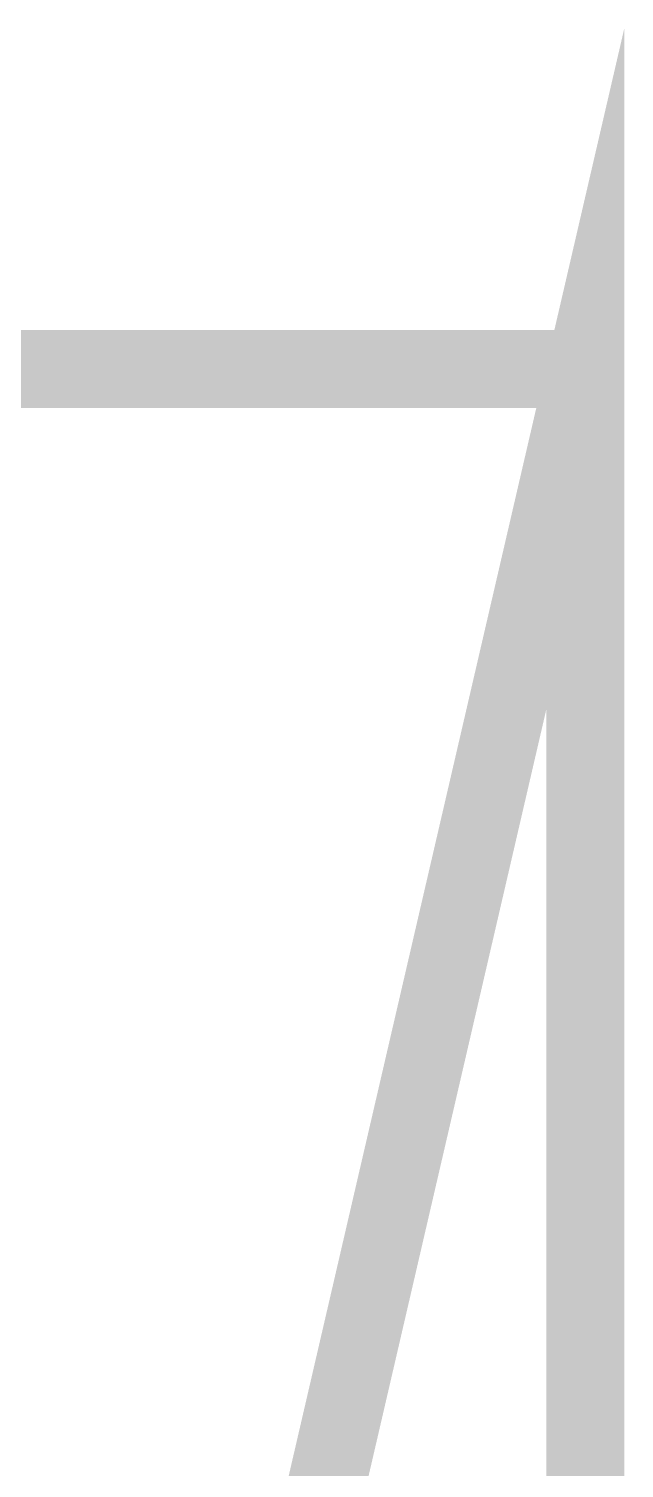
# Model space of a CAD drawing. Header units: millimetres. Extents: x -176651 to 424033, y -469666 to 486614.
# Drawn here: x 237306 to 237612, y 26528 to 27268 of the extents above; entities that cross this region are included whole.
import ezdxf

# ---------------------------------------------------------------- set-up
doc = ezdxf.new("R2010")
doc.units = ezdxf.units.MM
doc.linetypes.add('1625W-Roof Plan$0$DASHED', pattern=[0.75, 0.5, -0.25])
doc.layers.add('1625W-Roof Plan$0$ad-Secondary Roof', color=8, linetype='Continuous')

# ---------------------------------------------------------------- blocks, each defined once
blk = doc.blocks.new('1625W-Roof Plan$0$A$Ca594aa6c')
at = {"layer": '1625W-Roof Plan$0$ad-Secondary Roof', "linetype": '1625W-Roof Plan$0$DASHED', "ltscale": 2, "const_width": 40}
for points in [[(14850, -8425), (14070.7, -11787.5), (14850, -15150)], [(12570, -8425), (10464.63, -11787.5), (12570, -15150), (14850, -15150), (14850, -8425)]]:
    blk.add_lwpolyline(points, close=True, dxfattribs=at)
blk = doc.blocks.new('1625W-Roof Plan')
blk.add_blockref('1625W-Roof Plan$0$A$Ca594aa6c', (0, 13620))
blk = doc.blocks.new('1625_West Villa')
blk.add_blockref('1625W-Roof Plan', (0, 0))
blk = doc.blocks.new("All Plot's Villa Plans")
at = {"ltscale": 5}
blk.add_blockref('1625_West Villa', (222742.28, 21898.27), dxfattribs=at)

msp = doc.modelspace()

# ---------------------------------------------------------------- block references
at = {"ltscale": 5}
msp.add_blockref("All Plot's Villa Plans", (0, 0), dxfattribs=at)

doc.saveas('drawing.dxf')
